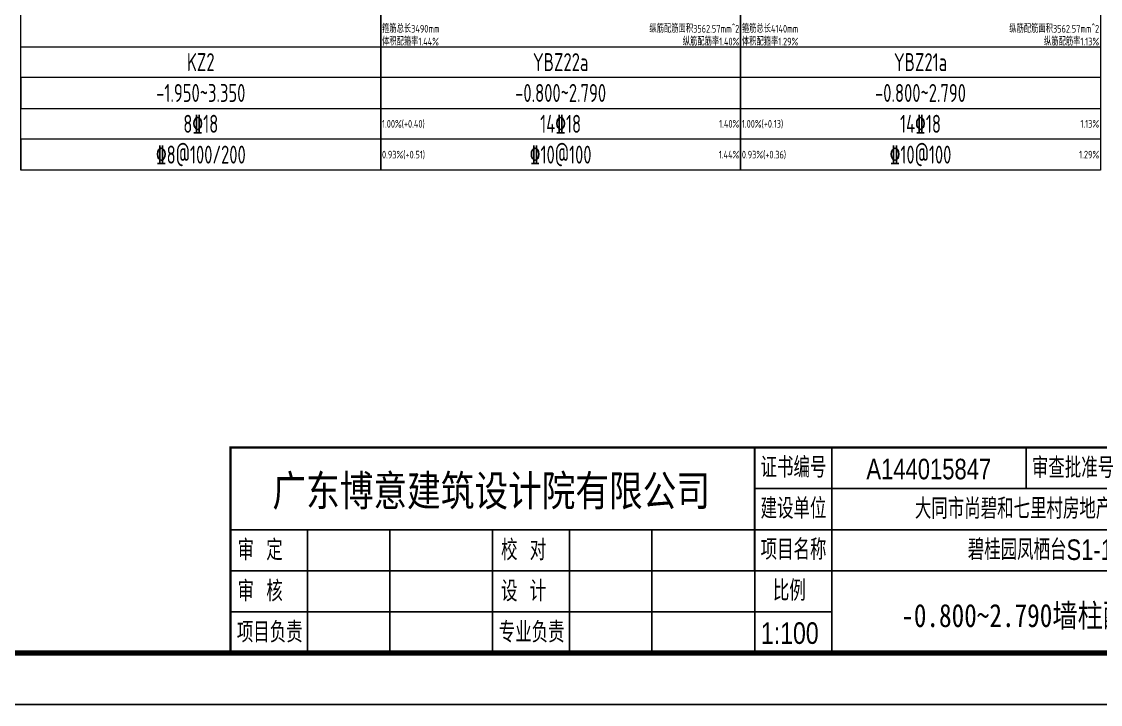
# Model space of a CAD drawing. Extents: x 5874492 to 7194610, y -939842 to -279257.
# Drawn here: x 6443031 to 6464017, y -611726 to -598436 of the extents above; entities that cross this region are included whole.
import ezdxf
from ezdxf.enums import TextEntityAlignment as Align

# ---------------------------------------------------------------- set-up
doc = ezdxf.new("R2010")
doc.units = 0
doc.header["$LTSCALE"] = 1000
doc.layers.add('S-墙柱-编号', color=4, linetype='Continuous', lineweight=20)
doc.layers.add('S-通用-TAB', color=7, linetype='Continuous', lineweight=20)
doc.layers.add('Y-云图图框', color=7, linetype='Continuous')
doc.layers.add('z-计算配筋', color=7, linetype='Continuous')
doc.layers.add('配箍校核', color=34, linetype='Continuous', plot=False)
doc.styles.add('_YT_Name', font='', dxfattribs={"width": 0.8})
doc.styles.add('_YT_Sign_Text', font='ros.shx', dxfattribs={"width": 0.8, "bigfont": 'hztxt.shx'})
doc.styles.add('BW_Rein', font='tssdeng.shx', dxfattribs={"width": 0.7, "bigfont": 'hztxt.shx'})
doc.styles.get("Standard").update_dxf_attribs({"font": 'gbenor.shx', "bigfont": 'gbcbig.shx'})
doc.styles.add('TSSD_Rein', font='tssdeng.shx', dxfattribs={"width": 0.7, "bigfont": 'hztxt.shx'})
doc.styles.get('_YT_Name').set_extended_font_data('SimHei')

# ---------------------------------------------------------------- blocks, each defined once
blk = doc.blocks.new('ECMCTK_A1_横_单行图名--0')
for p, q in [((674.98, 50), (674.98, 26)), ((675, 50), (675, 10)), ((689.98, 50), (689.98, 10)), ((727.8, 50), (727.8, 42)), ((675, 42), (813, 42)), ((573, 34), (813, 34)), ((588, 34), (588, 10)), ((604, 10), (604, 34)), ((624, 34), (624, 10)), ((639, 34), (639, 10)), ((655, 10), (655, 34)), ((573, 26), (813, 26)), ((573, 18), (689.96, 18))]:
    blk.add_line(p, q)
at = {"color": 4}
blk.add_lwpolyline([(0, 0), (841, 0), (841, 594), (0, 594)], close=True, dxfattribs=at)
for points, const_width in [([(25, 10), (831, 10), (831, 584), (25, 584)], 1), ([(573, 10), (831, 10), (831, 50), (573, 50)], 0.45)]:
    blk.add_lwpolyline(points, close=True, dxfattribs=dict(const_width=const_width))
at = {"const_width": 0.45}
blk.add_lwpolyline([(573, 10), (573, 50.01), (813, 50.01)], dxfattribs=at)
at = {"style": '_YT_Sign_Text', "width": 0.8}
for s, p in [('证书编号', (676.15, 44.14)), ('审查批准号', (728.91, 44.06)), ('建设单位', (676.15, 36.14)), ('审  定', (574.41, 28.05)), ('校  对', (625.66, 28.05)), ('项目名称', (676.15, 28.14)), ('审  核', (574.41, 20.05)), ('设  计', (625.66, 20.05)), ('比例', (678.54, 20.16)), ('项目负责', (574.27, 12.05)), ('专业负责', (625.21, 12.05))]:
    blk.add_text(s, height=4, dxfattribs=at).set_placement(p)
at = {"color": 80, "flags": 3}
for tag, height, p in [('YTHQINS', 3, (34.31, 585.5)), ('ECMCKEY', 3, (292.07, 288.23)), ('YTTQINS', 5.62, (848.03, 12.81)), ('YTFRAME', 3, (652.76, 5.84)), ('YTBARCODE_T1', 3, (749.78, 5.95))]:
    blk.add_attdef(tag, text='', height=height, dxfattribs=at).set_placement(p, align=Align.MIDDLE_CENTER)
for tag, height, style, width, p in [('工程号', 4, '_YT_Sign_Text', 0.5, (804.08, 44.12)), ('证书编号', 4, '_YT_Sign_Text', 0.8, (708.87, 43.81)), ('审查批准号', 4, '_YT_Sign_Text', 0.8, (761.06, 43.81)), ('设计单位', 6, '_YT_Name', 0.8, (623.75, 38.6)), ('建设单位', 4, '_YT_Sign_Text', 0.8, (734.96, 36.11)), ('阶段', 4, '_YT_Sign_Text', 0.8, (804.08, 35.81)), ('项目号', 4, '_YT_Sign_Text', 0.5, (822.08, 33.72)), ('项目名称', 4, '_YT_Sign_Text', 0.8, (734.96, 28.11)), ('专业', 4, '_YT_Sign_Text', 0.8, (804.08, 27.31)), ('图纸编号', 4, '_YT_Sign_Text', 0.5, (803.93, 19.36)), ('图纸名称', 4.5, '_YT_Name', 0.8, (735.39, 15.06)), ('版本号', 4, '_YT_Sign_Text', 0.8, (822.08, 13)), ('出图比例', 4.2, '_YT_Sign_Text', 0.8, (681.82, 11.78)), ('日期', 4, '_YT_Sign_Text', 0.5, (803.88, 12.13))]:
    blk.add_attdef(tag, text='', height=height, dxfattribs=dict(style=style, width=width)).set_placement(p, align=Align.CENTER)
at = {"style": '_YT_Sign_Text', "width": 0.8, "flags": 3}
for tag, p, height in [('[审定人]', (590.95, 27.81), 4.1), ('{审定人}', (605.87, 26.45), 6.24), ('[校对人]', (642.23, 27.82), 4.1), ('{校对人}', (658.35, 26.53), 6.24), ('{审核人}', (606.98, 18.44), 6.24), ('{设计人}', (658.48, 18.54), 6.24), ('[审核人]', (591.01, 19.76), 4.1), ('[设计人]', (642.47, 20.21), 4.1), ('{项目负责人}', (608.28, 10.72), 6.24), ('{专业负责人}', (658.58, 10.36), 6.24), ('[项目负责人]', (590.78, 12.01), 4.1), ('[专业负责人]', (642.74, 11.77), 4.1)]:
    blk.add_attdef(tag, p, '', height=height, dxfattribs=at)
at = {"color": 80, "flags": 3}
for tag, p in [('YTQRCODE', (551.04, 11.91)), ('YTBZSIT', (25, 10)), ('EXT_TK_LEFT', (25, 10))]:
    blk.add_attdef(tag, p, '', height=3, dxfattribs=at)

msp = doc.modelspace()

# ---------------------------------------------------------------- linework, layer by layer
at = {"layer": 'S-通用-TAB'}
for points in [[(6443017.4, -601326.2), (6443017.4, -589326.2), (6450017.4, -589326.2), (6450017.4, -601326.2), (6443017.4, -601326.2), (6443017.4, -598926.2), (6450017.4, -598926.2), (6450017.4, -599526.2), (6443017.4, -599526.2), (6443017.4, -600126.2), (6450017.4, -600126.2), (6450017.4, -600726.2), (6443017.4, -600726.2), (6443017.4, -601326.2)], [(6450017.4, -601326.2), (6450017.4, -589326.2), (6457017.4, -589326.2), (6457017.4, -601326.2), (6450017.4, -601326.2), (6450017.4, -598926.2), (6457017.4, -598926.2), (6457017.4, -599526.2), (6450017.4, -599526.2), (6450017.4, -600126.2), (6457017.4, -600126.2), (6457017.4, -600726.2), (6450017.4, -600726.2), (6450017.4, -601326.2)], [(6457017.4, -601326.2), (6457017.4, -589326.2), (6464017.4, -589326.2), (6464017.4, -601326.2), (6457017.4, -601326.2), (6457017.4, -598926.2), (6464017.4, -598926.2), (6464017.4, -599526.2), (6457017.4, -599526.2), (6457017.4, -600126.2), (6464017.4, -600126.2), (6464017.4, -600726.2), (6457017.4, -600726.2), (6457017.4, -601326.2)]]:
    msp.add_lwpolyline(points, dxfattribs=at)

# ---------------------------------------------------------------- block references
at = {"layer": 'Y-云图图框'}
ref = msp.add_blockref('ECMCTK_A1_横_单行图名--0', (6389792.4, -611726.2), dxfattribs=dict(at, xscale=100, yscale=100, zscale=100))
ref.add_attrib('图纸名称', '-0.800~2.790墙柱配筋大样图', dxfattribs={"layer": '0', "height": 450, "style": '_YT_Name', "width": 0.8}).set_placement((6463331.3, -610219.8), align=Align.CENTER)
ref.add_attrib('项目名称', '碧桂园凤栖台S1-18号楼', dxfattribs={"layer": '0', "height": 400, "style": '_YT_Sign_Text', "width": 0.8}).set_placement((6463288.4, -608914.8), align=Align.CENTER)
ref.add_attrib('出图比例', '1:100', dxfattribs={"layer": '0', "height": 420, "style": '_YT_Sign_Text', "width": 0.8}).set_placement((6457974.8, -610548), align=Align.CENTER)
ref.add_attrib('建设单位', '大同市尚碧和七里村房地产开发有限公司', dxfattribs={"layer": '0', "height": 400, "style": '_YT_Sign_Text', "width": 0.8}).set_placement((6463288.4, -608114.8), align=Align.CENTER)
ref.add_attrib('设计单位', '广东博意建筑设计院有限公司', dxfattribs={"layer": '0', "height": 600, "style": '_YT_Name', "width": 0.8}).set_placement((6452167, -607866), align=Align.CENTER)
ref.add_attrib('证书编号', 'A144015847', dxfattribs={"layer": '0', "height": 400, "style": '_YT_Sign_Text', "width": 0.8}).set_placement((6460678.9, -607345), align=Align.CENTER)

# ---------------------------------------------------------------- texts
at = {"layer": 'S-墙柱-编号', "color": 3, "style": 'TSSD_Rein', "width": 0.7}
for s, p in [('KZ2', (6446517.4, -599226.2)), ('YBZ22a', (6453517.4, -599226.2)), ('YBZ21a', (6460517.4, -599226.2))]:
    msp.add_text(s, height=350, dxfattribs=at).set_placement(p, align=Align.MIDDLE_CENTER)
at = {"layer": 'S-墙柱-编号', "style": 'TSSD_Rein', "width": 0.7}
for s, p in [('-1.950~3.350', (6446517.4, -599826.2)), ('-0.800~2.790', (6453517.4, -599826.2)), ('-0.800~2.790', (6460517.4, -599826.2)), ('8\x8418', (6446517.4, -600426.2)), ('14\x8418', (6453517.4, -600426.2)), ('\x848@100/200', (6446517.4, -601026.2)), ('\x8410@100', (6453517.4, -601026.2))]:
    msp.add_text(s, height=350, dxfattribs=at).set_placement(p, align=Align.MIDDLE_CENTER)
at = {"layer": 'z-计算配筋', "style": 'BW_Rein', "width": 0.7}
for s, p in [('14\x8418', (6460517.4, -600426.2)), ('\x8410@100', (6460517.4, -601026.2))]:
    msp.add_text(s, height=350, dxfattribs=at).set_placement(p, align=Align.MIDDLE_CENTER)
at = {"layer": '配箍校核', "style": 'BW_Rein', "width": 0.7}
for s, p in [('箍筋总长3490mm', (6450042.4, -598651.2)), ('箍筋总长4140mm', (6457042.4, -598651.2)), ('体积配箍率1.44%', (6450042.4, -598901.2)), ('体积配箍率1.29%', (6457042.4, -598901.2))]:
    msp.add_text(s, height=150, dxfattribs=at).set_placement(p)
for s, p in [('纵筋配筋面积3562.57mm^ 2', (6456992.4, -598651.2)), ('纵筋配筋面积3562.57mm^ 2', (6463992.4, -598651.2)), ('纵筋配筋率1.40%', (6456992.4, -598901.2)), ('纵筋配筋率1.13%', (6463992.4, -598901.2))]:
    msp.add_text(s, height=150, dxfattribs=at).set_placement(p, align=Align.RIGHT)
for s, p in [('1.00%(+0.40)', (6450042.4, -600426.2)), ('1.00%(+0.13)', (6457042.4, -600426.2)), ('0.93%(+0.51)', (6450042.4, -601026.2)), ('0.93%(+0.36)', (6457042.4, -601026.2))]:
    msp.add_text(s, height=150, dxfattribs=at).set_placement(p, align=Align.MIDDLE_LEFT)
for s, p in [('1.40%', (6456992.4, -600426.2)), ('1.13%', (6463992.4, -600426.2)), ('1.44%', (6456992.4, -601026.2)), ('1.29%', (6463992.4, -601026.2))]:
    msp.add_text(s, height=150, dxfattribs=at).set_placement(p, align=Align.MIDDLE_RIGHT)

doc.saveas('drawing.dxf')
